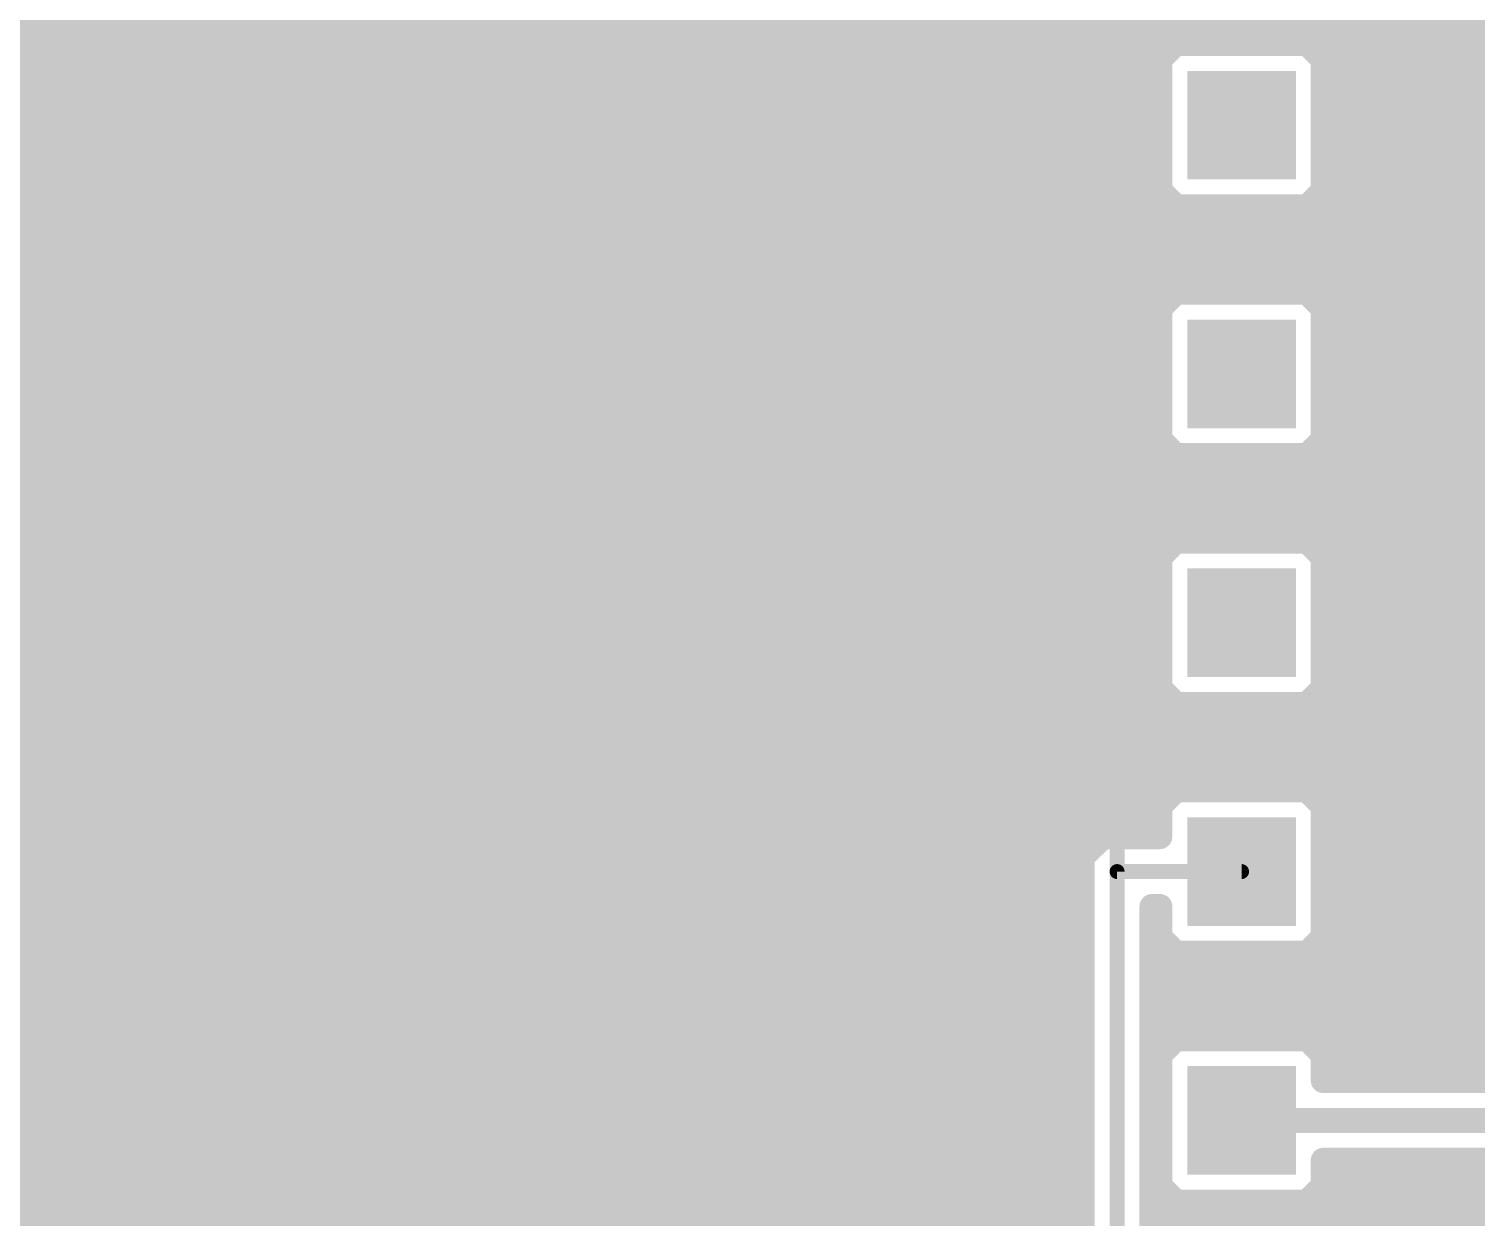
# Model space of a CAD drawing. Extents: x 0.8 to 2.76, y 1.74 to 3.8.
# Drawn here: x 1.363 to 1.944, y 2.861 to 3.339 of the extents above; entities that cross this region are included whole.
import ezdxf

# ---------------------------------------------------------------- set-up
doc = ezdxf.new("R2010")
doc.units = 0
for name, color, linetype in [('1', 14, 'CONTINUOUS'), ('16', 174, 'CONTINUOUS'), ('17', 94, 'CONTINUOUS')]:
    doc.layers.add(name, color=color, linetype=linetype)

# ---------------------------------------------------------------- blocks, each defined once
blk = doc.blocks.new('SQUAREP')
blk.add_solid([(-0.5, -0.5), (0.5, -0.5), (-0.5, 0.5), (0.5, 0.5)])

msp = doc.modelspace()

# ---------------------------------------------------------------- linework, layer by layer
at = {"layer": '1'}
for points, const_width in [([(1.05, 3.34), (2.370718, 3.34)], 0.01), ([(1.823633, 3.332811), (1.817189, 3.326367)], 0.01), ([(1.876367, 3.332811), (1.823633, 3.332811)], 0.01), ([(1.882811, 3.326367), (1.876367, 3.332811)], 0.01), ([(1.179178, 3.33), (1.820822, 3.33)], 0.01), ([(1.817189, 3.326367), (1.817189, 3.273633)], 0.01), ([(1.879178, 3.33), (2.383977, 3.33)], 0.01), ([(1.882811, 3.273633), (1.882811, 3.326367)], 0.01), ([(1.182811, 3.32), (1.817189, 3.32)], 0.01), ([(1.882811, 3.32), (2.402802, 3.32)], 0.01), ([(1.182811, 3.31), (1.817189, 3.31)], 0.01), ([(1.882811, 3.31), (2.55, 3.31)], 0.01), ([(1.182811, 3.3), (1.817189, 3.3)], 0.01), ([(1.882811, 3.3), (2.55, 3.3)], 0.01), ([(1.182811, 3.29), (1.817189, 3.29)], 0.01), ([(1.882811, 3.29), (2.55, 3.29)], 0.01), ([(1.182811, 3.28), (1.817189, 3.28)], 0.01), ([(1.882811, 3.28), (2.190822, 3.28)], 0.01), ([(1.179178, 3.27), (1.820821, 3.27)], 0.01), ([(1.817189, 3.273633), (1.823633, 3.267189)], 0.01), ([(1.876367, 3.267189), (1.882811, 3.273633)], 0.01), ([(1.879178, 3.27), (2.189394, 3.27)], 0.01), ([(1.823633, 3.267189), (1.876367, 3.267189)], 0.01), ([(1.05, 3.26), (2.189394, 3.26)], 0.01), ([(1.05, 3.25), (2.189394, 3.25)], 0.01), ([(1.05, 3.24), (2.189394, 3.24)], 0.01), ([(1.05, 3.23), (1.820822, 3.23)], 0.01), ([(1.823633, 3.232811), (1.817189, 3.226367)], 0.01), ([(1.876367, 3.232811), (1.823633, 3.232811)], 0.01), ([(1.882811, 3.226367), (1.876367, 3.232811)], 0.01), ([(1.879178, 3.23), (2.189394, 3.23)], 0.01), ([(1.817189, 3.226367), (1.817189, 3.173633)], 0.01), ([(1.882811, 3.173633), (1.882811, 3.226367)], 0.01), ([(1.05, 3.22), (1.817189, 3.22)], 0.01), ([(1.882811, 3.22), (2.189394, 3.22)], 0.01), ([(1.05, 3.21), (1.817189, 3.21)], 0.01), ([(1.882811, 3.21), (2.189394, 3.21)], 0.01), ([(1.05, 3.2), (1.817189, 3.2)], 0.01), ([(1.882811, 3.2), (2.189394, 3.2)], 0.01), ([(1.05, 3.19), (1.817189, 3.19)], 0.01), ([(1.882811, 3.19), (2.189394, 3.19)], 0.01), ([(1.05, 3.18), (1.817189, 3.18)], 0.01), ([(1.882811, 3.18), (2.55, 3.18)], 0.01), ([(1.05, 3.17), (1.820821, 3.17)], 0.01), ([(1.817189, 3.173633), (1.823633, 3.167189)], 0.01), ([(1.876367, 3.167189), (1.882811, 3.173633)], 0.01), ([(1.879178, 3.17), (2.55, 3.17)], 0.01), ([(1.823633, 3.167189), (1.876367, 3.167189)], 0.01), ([(1.05, 3.16), (2.55, 3.16)], 0.01), ([(1.05, 3.15), (2.55, 3.15)], 0.01), ([(1.05, 3.14), (2.55, 3.14)], 0.01), ([(1.179178, 3.13), (1.820822, 3.13)], 0.01), ([(1.823633, 3.132811), (1.817189, 3.126367)], 0.01), ([(1.876367, 3.132811), (1.823633, 3.132811)], 0.01), ([(1.882811, 3.126367), (1.876367, 3.132811)], 0.01), ([(1.879178, 3.13), (2.55, 3.13)], 0.01), ([(1.817189, 3.126367), (1.817189, 3.073633)], 0.01), ([(1.882811, 3.073633), (1.882811, 3.126367)], 0.01), ([(1.182811, 3.12), (1.817189, 3.12)], 0.01), ([(1.882811, 3.12), (2.55, 3.12)], 0.01), ([(1.182811, 3.11), (1.817189, 3.11)], 0.01), ([(1.882811, 3.11), (2.189394, 3.11)], 0.01), ([(1.182811, 3.1), (1.817189, 3.1)], 0.01), ([(1.882811, 3.1), (2.189394, 3.1)], 0.01), ([(1.182811, 3.09), (1.817189, 3.09)], 0.01), ([(1.882811, 3.09), (2.189394, 3.09)], 0.01), ([(1.182811, 3.08), (1.817189, 3.08)], 0.01), ([(1.882811, 3.08), (2.189394, 3.08)], 0.01), ([(1.817189, 3.073633), (1.823633, 3.067189)], 0.01), ([(1.876367, 3.067189), (1.882811, 3.073633)], 0.01), ([(1.179178, 3.07), (1.820821, 3.07)], 0.01), ([(1.823633, 3.067189), (1.876367, 3.067189)], 0.01), ([(1.879178, 3.07), (2.189394, 3.07)], 0.01), ([(1.05, 3.06), (2.189394, 3.06)], 0.01), ([(1.05, 3.05), (2.189394, 3.05)], 0.01), ([(1.05, 3.04), (2.189394, 3.04)], 0.01), ([(1.179178, 3.03), (1.820822, 3.03)], 0.01), ([(1.823633, 3.032811), (1.817189, 3.026367)], 0.01), ([(1.876367, 3.032811), (1.823633, 3.032811)], 0.01), ([(1.882811, 3.026367), (1.876367, 3.032811)], 0.01), ([(1.879178, 3.03), (2.181782, 3.03)], 0.01), ([(1.817189, 3.026367), (1.817189, 3.014)], 0.01), ([(1.882811, 2.973633), (1.882811, 3.026367)], 0.01), ([(1.182811, 3.02), (1.817189, 3.02)], 0.01), ([(1.882811, 3.02), (2.171782, 3.02)], 0.01), ([(1.794201, 3.014), (1.786, 3.005799)], 0.01), ([(1.817189, 3.014), (1.794201, 3.014)], 0.01), ([(1.182811, 3.01), (1.790201, 3.01)], 0.01), ([(1.882811, 3.01), (2.161782, 3.01)], 0.01), ([(1.786, 3.005799), (1.786, 2.787851)], 0.01), ([(1.182811, 3), (1.786, 3)], 0.01), ([(1.8, 2.79365), (1.8, 3)], 0.006), ([(1.8, 3), (1.85, 3)], 0.006), ([(1.882811, 3), (2.151782, 3)], 0.01), ([(1.182811, 2.99), (1.786, 2.99)], 0.01), ([(1.882811, 2.99), (2.141782, 2.99)], 0.01), ([(1.814, 2.799449), (1.814, 2.986)], 0.01), ([(1.814, 2.986), (1.817189, 2.986)], 0.01), ([(1.817189, 2.986), (1.817189, 2.973633)], 0.01), ([(1.182811, 2.98), (1.786, 2.98)], 0.01), ([(1.814, 2.98), (1.817189, 2.98)], 0.01), ([(1.882811, 2.98), (2.131782, 2.98)], 0.01), ([(1.817189, 2.973633), (1.823633, 2.967189)], 0.01), ([(1.876367, 2.967189), (1.882811, 2.973633)], 0.01), ([(1.179178, 2.97), (1.786, 2.97)], 0.01), ([(1.814, 2.97), (1.820821, 2.97)], 0.01), ([(1.823633, 2.967189), (1.876367, 2.967189)], 0.01), ([(1.879178, 2.97), (2.121782, 2.97)], 0.01), ([(1.05, 2.96), (1.786, 2.96)], 0.01), ([(1.814, 2.96), (2.111782, 2.96)], 0.01), ([(1.05, 2.95), (1.786, 2.95)], 0.01), ([(1.814, 2.95), (2.101782, 2.95)], 0.01), ([(1.05, 2.94), (1.786, 2.94)], 0.01), ([(1.814, 2.94), (2.091782, 2.94)], 0.01), ([(1.823633, 2.932811), (1.817189, 2.926367)], 0.01), ([(1.876367, 2.932811), (1.823633, 2.932811)], 0.01), ([(1.882811, 2.926367), (1.876367, 2.932811)], 0.01), ([(1.179178, 2.93), (1.786, 2.93)], 0.01), ([(1.814, 2.93), (1.820822, 2.93)], 0.01), ([(1.817189, 2.926367), (1.817189, 2.873633)], 0.01), ([(1.879178, 2.93), (2.081782, 2.93)], 0.01), ([(1.882811, 2.916), (1.882811, 2.926367)], 0.01), ([(1.182811, 2.92), (1.786, 2.92)], 0.01), ([(1.814, 2.92), (1.817189, 2.92)], 0.01), ([(1.882811, 2.92), (2.071782, 2.92)], 0.01), ([(2.067782, 2.916), (1.882811, 2.916)], 0.01), ([(1.182811, 2.91), (1.786, 2.91)], 0.01), ([(1.814, 2.91), (1.817189, 2.91)], 0.01), ([(1.182811, 2.9), (1.786, 2.9)], 0.01), ([(1.814, 2.9), (1.817189, 2.9)], 0.01), ([(2.074409, 2.9), (1.85, 2.9)], 0.01), ([(1.182811, 2.89), (1.786, 2.89)], 0.01), ([(1.814, 2.89), (1.817189, 2.89)], 0.01), ([(1.182811, 2.88), (1.786, 2.88)], 0.01), ([(1.814, 2.88), (1.817189, 2.88)], 0.01), ([(1.882811, 2.873633), (1.882811, 2.884)], 0.01), ([(1.882811, 2.884), (2.081037, 2.884)], 0.01), ([(1.882811, 2.88), (2.336102, 2.88)], 0.01), ([(1.817189, 2.873633), (1.823633, 2.867189)], 0.01), ([(1.876367, 2.867189), (1.882811, 2.873633)], 0.01), ([(1.179178, 2.87), (1.786, 2.87)], 0.01), ([(1.814, 2.87), (1.820821, 2.87)], 0.01), ([(1.823633, 2.867189), (1.876367, 2.867189)], 0.01), ([(1.879178, 2.87), (2.336102, 2.87)], 0.01), ([(1.05, 2.86), (1.786, 2.86)], 0.01), ([(1.814, 2.86), (2.338402, 2.86)], 0.01)]:
    msp.add_lwpolyline(points, dxfattribs=dict(at, const_width=const_width))
for points, const_width in [([(1.823633, 3.335311, 1), (1.823633, 3.330311)], 0.005), ([(1.8254, 3.331043, 1), (1.821865, 3.334579)], 0.005), ([(1.878135, 3.334579, 1), (1.8746, 3.331043)], 0.005), ([(1.876367, 3.330311, 1), (1.876367, 3.335311)], 0.005), ([(1.819689, 3.326367, 1), (1.814689, 3.326367)], 0.005), ([(1.820822, 3.3275, 1), (1.820822, 3.3325)], 0.005), ([(1.879178, 3.3325, 1), (1.879178, 3.3275)], 0.005), ([(1.885311, 3.326367, 1), (1.880311, 3.326367)], 0.005), ([(1.815421, 3.328135, 1), (1.818957, 3.3246)], 0.005), ([(1.881043, 3.3246, 1), (1.884579, 3.328135)], 0.005), ([(1.817189, 3.3175, 1), (1.817189, 3.3225)], 0.005), ([(1.882811, 3.3225, 1), (1.882811, 3.3175)], 0.005), ([(1.817189, 3.3075, 1), (1.817189, 3.3125)], 0.005), ([(1.882811, 3.3125, 1), (1.882811, 3.3075)], 0.005), ([(1.817189, 3.2975, 1), (1.817189, 3.3025)], 0.005), ([(1.882811, 3.3025, 1), (1.882811, 3.2975)], 0.005), ([(1.817189, 3.2875, 1), (1.817189, 3.2925)], 0.005), ([(1.882811, 3.2925, 1), (1.882811, 3.2875)], 0.005), ([(1.817189, 3.2775, 1), (1.817189, 3.2825)], 0.005), ([(1.882811, 3.2825, 1), (1.882811, 3.2775)], 0.005), ([(1.818957, 3.2754, 1), (1.815421, 3.271865)], 0.005), ([(1.814689, 3.273633, 1), (1.819689, 3.273633)], 0.005), ([(1.820821, 3.2675, 1), (1.820821, 3.2725)], 0.005), ([(1.879178, 3.2725, 1), (1.879178, 3.2675)], 0.005), ([(1.880311, 3.273633, 1), (1.885311, 3.273633)], 0.005), ([(1.884579, 3.271865, 1), (1.881043, 3.2754)], 0.005), ([(1.823633, 3.269689, 1), (1.823633, 3.264689)], 0.005), ([(1.821865, 3.265421, 1), (1.8254, 3.268957)], 0.005), ([(1.8746, 3.268957, 1), (1.878135, 3.265421)], 0.005), ([(1.876367, 3.264689, 1), (1.876367, 3.269689)], 0.005), ([(1.820822, 3.2275, 1), (1.820822, 3.2325)], 0.005), ([(1.823633, 3.235311, 1), (1.823633, 3.230311)], 0.005), ([(1.8254, 3.231043, 1), (1.821865, 3.234579)], 0.005), ([(1.878135, 3.234579, 1), (1.8746, 3.231043)], 0.005), ([(1.876367, 3.230311, 1), (1.876367, 3.235311)], 0.005), ([(1.879178, 3.2325, 1), (1.879178, 3.2275)], 0.005), ([(1.819689, 3.226367, 1), (1.814689, 3.226367)], 0.005), ([(1.815421, 3.228135, 1), (1.818957, 3.2246)], 0.005), ([(1.885311, 3.226367, 1), (1.880311, 3.226367)], 0.005), ([(1.881043, 3.2246, 1), (1.884579, 3.228135)], 0.005), ([(1.817189, 3.2175, 1), (1.817189, 3.2225)], 0.005), ([(1.882811, 3.2225, 1), (1.882811, 3.2175)], 0.005), ([(1.817189, 3.2075, 1), (1.817189, 3.2125)], 0.005), ([(1.882811, 3.2125, 1), (1.882811, 3.2075)], 0.005), ([(1.817189, 3.1975, 1), (1.817189, 3.2025)], 0.005), ([(1.882811, 3.2025, 1), (1.882811, 3.1975)], 0.005), ([(1.817189, 3.1875, 1), (1.817189, 3.1925)], 0.005), ([(1.882811, 3.1925, 1), (1.882811, 3.1875)], 0.005), ([(1.817189, 3.1775, 1), (1.817189, 3.1825)], 0.005), ([(1.882811, 3.1825, 1), (1.882811, 3.1775)], 0.005), ([(1.818957, 3.1754, 1), (1.815421, 3.171865)], 0.005), ([(1.814689, 3.173633, 1), (1.819689, 3.173633)], 0.005), ([(1.820821, 3.1675, 1), (1.820821, 3.1725)], 0.005), ([(1.879178, 3.1725, 1), (1.879178, 3.1675)], 0.005), ([(1.880311, 3.173633, 1), (1.885311, 3.173633)], 0.005), ([(1.884579, 3.171865, 1), (1.881043, 3.1754)], 0.005), ([(1.823633, 3.169689, 1), (1.823633, 3.164689)], 0.005), ([(1.821865, 3.165421, 1), (1.8254, 3.168957)], 0.005), ([(1.8746, 3.168957, 1), (1.878135, 3.165421)], 0.005), ([(1.876367, 3.164689, 1), (1.876367, 3.169689)], 0.005), ([(1.820822, 3.1275, 1), (1.820822, 3.1325)], 0.005), ([(1.823633, 3.135311, 1), (1.823633, 3.130311)], 0.005), ([(1.8254, 3.131043, 1), (1.821865, 3.134579)], 0.005), ([(1.878135, 3.134579, 1), (1.8746, 3.131043)], 0.005), ([(1.876367, 3.130311, 1), (1.876367, 3.135311)], 0.005), ([(1.879178, 3.1325, 1), (1.879178, 3.1275)], 0.005), ([(1.819689, 3.126367, 1), (1.814689, 3.126367)], 0.005), ([(1.815421, 3.128135, 1), (1.818957, 3.1246)], 0.005), ([(1.885311, 3.126367, 1), (1.880311, 3.126367)], 0.005), ([(1.881043, 3.1246, 1), (1.884579, 3.128135)], 0.005), ([(1.817189, 3.1175, 1), (1.817189, 3.1225)], 0.005), ([(1.882811, 3.1225, 1), (1.882811, 3.1175)], 0.005), ([(1.817189, 3.1075, 1), (1.817189, 3.1125)], 0.005), ([(1.882811, 3.1125, 1), (1.882811, 3.1075)], 0.005), ([(1.817189, 3.0975, 1), (1.817189, 3.1025)], 0.005), ([(1.882811, 3.1025, 1), (1.882811, 3.0975)], 0.005), ([(1.817189, 3.0875, 1), (1.817189, 3.0925)], 0.005), ([(1.882811, 3.0925, 1), (1.882811, 3.0875)], 0.005), ([(1.817189, 3.0775, 1), (1.817189, 3.0825)], 0.005), ([(1.882811, 3.0825, 1), (1.882811, 3.0775)], 0.005), ([(1.818957, 3.0754, 1), (1.815421, 3.071865)], 0.005), ([(1.814689, 3.073633, 1), (1.819689, 3.073633)], 0.005), ([(1.880311, 3.073633, 1), (1.885311, 3.073633)], 0.005), ([(1.884579, 3.071865, 1), (1.881043, 3.0754)], 0.005), ([(1.820821, 3.0675, 1), (1.820821, 3.0725)], 0.005), ([(1.823633, 3.069689, 1), (1.823633, 3.064689)], 0.005), ([(1.821865, 3.065421, 1), (1.8254, 3.068957)], 0.005), ([(1.8746, 3.068957, 1), (1.878135, 3.065421)], 0.005), ([(1.876367, 3.064689, 1), (1.876367, 3.069689)], 0.005), ([(1.879178, 3.0725, 1), (1.879178, 3.0675)], 0.005), ([(1.820822, 3.0275, 1), (1.820822, 3.0325)], 0.005), ([(1.823633, 3.035311, 1), (1.823633, 3.030311)], 0.005), ([(1.8254, 3.031043, 1), (1.821865, 3.034579)], 0.005), ([(1.878135, 3.034579, 1), (1.8746, 3.031043)], 0.005), ([(1.876367, 3.030311, 1), (1.876367, 3.035311)], 0.005), ([(1.879178, 3.0325, 1), (1.879178, 3.0275)], 0.005), ([(1.819689, 3.026367, 1), (1.814689, 3.026367)], 0.005), ([(1.815421, 3.028135, 1), (1.818957, 3.0246)], 0.005), ([(1.885311, 3.026367, 1), (1.880311, 3.026367)], 0.005), ([(1.881043, 3.0246, 1), (1.884579, 3.028135)], 0.005), ([(1.817189, 3.0175, 1), (1.817189, 3.0225)], 0.005), ([(1.882811, 3.0225, 1), (1.882811, 3.0175)], 0.005), ([(1.794201, 3.0165, 1), (1.794201, 3.0115)], 0.005), ([(1.795969, 3.012232, 1), (1.792433, 3.015768)], 0.005), ([(1.817189, 3.0115, 1), (1.817189, 3.0165)], 0.005), ([(1.790201, 3.0075, 1), (1.790201, 3.0125)], 0.005), ([(1.814689, 3.014, 1), (1.819689, 3.014)], 0.005), ([(1.882811, 3.0125, 1), (1.882811, 3.0075)], 0.005), ([(1.7885, 3.005799, 1), (1.7835, 3.005799)], 0.005), ([(1.784232, 3.007567, 1), (1.787768, 3.004031)], 0.005), ([(1.786, 2.9975, 1), (1.786, 3.0025)], 0.005), ([(1.8015, 3, 1), (1.7985, 3)], 0.003), ([(1.8, 3.0015, 1), (1.8, 2.9985)], 0.003), ([(1.85, 2.9985, 1), (1.85, 3.0015)], 0.003), ([(1.882811, 3.0025, 1), (1.882811, 2.9975)], 0.005), ([(1.786, 2.9875, 1), (1.786, 2.9925)], 0.005), ([(1.882811, 2.9925, 1), (1.882811, 2.9875)], 0.005), ([(1.8165, 2.986, 1), (1.8115, 2.986)], 0.005), ([(1.814, 2.9885, 1), (1.814, 2.9835)], 0.005), ([(1.819689, 2.986, 1), (1.814689, 2.986)], 0.005), ([(1.817189, 2.9835, 1), (1.817189, 2.9885)], 0.005), ([(1.786, 2.9775, 1), (1.786, 2.9825)], 0.005), ([(1.814, 2.9825, 1), (1.814, 2.9775)], 0.005), ([(1.817189, 2.9775, 1), (1.817189, 2.9825)], 0.005), ([(1.882811, 2.9825, 1), (1.882811, 2.9775)], 0.005), ([(1.818957, 2.9754, 1), (1.815421, 2.971865)], 0.005), ([(1.884579, 2.971865, 1), (1.881043, 2.9754)], 0.005), ([(1.786, 2.9675, 1), (1.786, 2.9725)], 0.005), ([(1.814, 2.9725, 1), (1.814, 2.9675)], 0.005), ([(1.814689, 2.973633, 1), (1.819689, 2.973633)], 0.005), ([(1.820821, 2.9675, 1), (1.820821, 2.9725)], 0.005), ([(1.823633, 2.969689, 1), (1.823633, 2.964689)], 0.005), ([(1.821865, 2.965421, 1), (1.8254, 2.968957)], 0.005), ([(1.8746, 2.968957, 1), (1.878135, 2.965421)], 0.005), ([(1.876367, 2.964689, 1), (1.876367, 2.969689)], 0.005), ([(1.879178, 2.9725, 1), (1.879178, 2.9675)], 0.005), ([(1.880311, 2.973633, 1), (1.885311, 2.973633)], 0.005), ([(1.786, 2.9575, 1), (1.786, 2.9625)], 0.005), ([(1.814, 2.9625, 1), (1.814, 2.9575)], 0.005), ([(1.786, 2.9475, 1), (1.786, 2.9525)], 0.005), ([(1.814, 2.9525, 1), (1.814, 2.9475)], 0.005), ([(1.786, 2.9375, 1), (1.786, 2.9425)], 0.005), ([(1.814, 2.9425, 1), (1.814, 2.9375)], 0.005), ([(1.823633, 2.935311, 1), (1.823633, 2.930311)], 0.005), ([(1.8254, 2.931043, 1), (1.821865, 2.934579)], 0.005), ([(1.878135, 2.934579, 1), (1.8746, 2.931043)], 0.005), ([(1.876367, 2.930311, 1), (1.876367, 2.935311)], 0.005), ([(1.786, 2.9275, 1), (1.786, 2.9325)], 0.005), ([(1.814, 2.9325, 1), (1.814, 2.9275)], 0.005), ([(1.819689, 2.926367, 1), (1.814689, 2.926367)], 0.005), ([(1.815421, 2.928135, 1), (1.818957, 2.9246)], 0.005), ([(1.820822, 2.9275, 1), (1.820822, 2.9325)], 0.005), ([(1.879178, 2.9325, 1), (1.879178, 2.9275)], 0.005), ([(1.885311, 2.926367, 1), (1.880311, 2.926367)], 0.005), ([(1.881043, 2.9246, 1), (1.884579, 2.928135)], 0.005), ([(1.786, 2.9175, 1), (1.786, 2.9225)], 0.005), ([(1.814, 2.9225, 1), (1.814, 2.9175)], 0.005), ([(1.817189, 2.9175, 1), (1.817189, 2.9225)], 0.005), ([(1.882811, 2.9225, 1), (1.882811, 2.9175)], 0.005), ([(1.882811, 2.9185, 1), (1.882811, 2.9135)], 0.005), ([(1.880311, 2.916, 1), (1.885311, 2.916)], 0.005), ([(1.786, 2.9075, 1), (1.786, 2.9125)], 0.005), ([(1.814, 2.9125, 1), (1.814, 2.9075)], 0.005), ([(1.817189, 2.9075, 1), (1.817189, 2.9125)], 0.005), ([(1.786, 2.8975, 1), (1.786, 2.9025)], 0.005), ([(1.814, 2.9025, 1), (1.814, 2.8975)], 0.005), ([(1.817189, 2.8975, 1), (1.817189, 2.9025)], 0.005), ([(1.85, 2.9025, 1), (1.85, 2.8975)], 0.005), ([(1.786, 2.8875, 1), (1.786, 2.8925)], 0.005), ([(1.814, 2.8925, 1), (1.814, 2.8875)], 0.005), ([(1.817189, 2.8875, 1), (1.817189, 2.8925)], 0.005), ([(1.786, 2.8775, 1), (1.786, 2.8825)], 0.005), ([(1.814, 2.8825, 1), (1.814, 2.8775)], 0.005), ([(1.817189, 2.8775, 1), (1.817189, 2.8825)], 0.005), ([(1.885311, 2.884, 1), (1.880311, 2.884)], 0.005), ([(1.882811, 2.8865, 1), (1.882811, 2.8815)], 0.005), ([(1.882811, 2.8825, 1), (1.882811, 2.8775)], 0.005), ([(1.818957, 2.8754, 1), (1.815421, 2.871865)], 0.005), ([(1.884579, 2.871865, 1), (1.881043, 2.8754)], 0.005), ([(1.786, 2.8675, 1), (1.786, 2.8725)], 0.005), ([(1.814, 2.8725, 1), (1.814, 2.8675)], 0.005), ([(1.814689, 2.873633, 1), (1.819689, 2.873633)], 0.005), ([(1.820821, 2.8675, 1), (1.820821, 2.8725)], 0.005), ([(1.823633, 2.869689, 1), (1.823633, 2.864689)], 0.005), ([(1.876367, 2.864689, 1), (1.876367, 2.869689)], 0.005), ([(1.879178, 2.8725, 1), (1.879178, 2.8675)], 0.005), ([(1.880311, 2.873633, 1), (1.885311, 2.873633)], 0.005), ([(1.821865, 2.865421, 1), (1.8254, 2.868957)], 0.005), ([(1.8746, 2.868957, 1), (1.878135, 2.865421)], 0.005), ([(1.786, 2.8575, 1), (1.786, 2.8625)], 0.005), ([(1.814, 2.8625, 1), (1.814, 2.8575)], 0.005)]:
    msp.add_lwpolyline(points, format="xyb", dxfattribs=dict(at, const_width=const_width))
at = {"layer": '16', "const_width": 0.006}
msp.add_lwpolyline([(1.8, 3.5), (1.8, 2.35)], dxfattribs=at)

# ---------------------------------------------------------------- block references
at = {"layer": '17', "xscale": 0.043622, "yscale": 0.043622, "rotation": 180}
for p in [(1.85, 3.3), (1.85, 3.3), (1.85, 3.2), (1.85, 3.2), (1.85, 3.1), (1.85, 3.1), (1.85, 3), (1.85, 3), (1.85, 2.9), (1.85, 2.9)]:
    msp.add_blockref('SQUAREP', p, dxfattribs=at)

doc.saveas('drawing.dxf')
